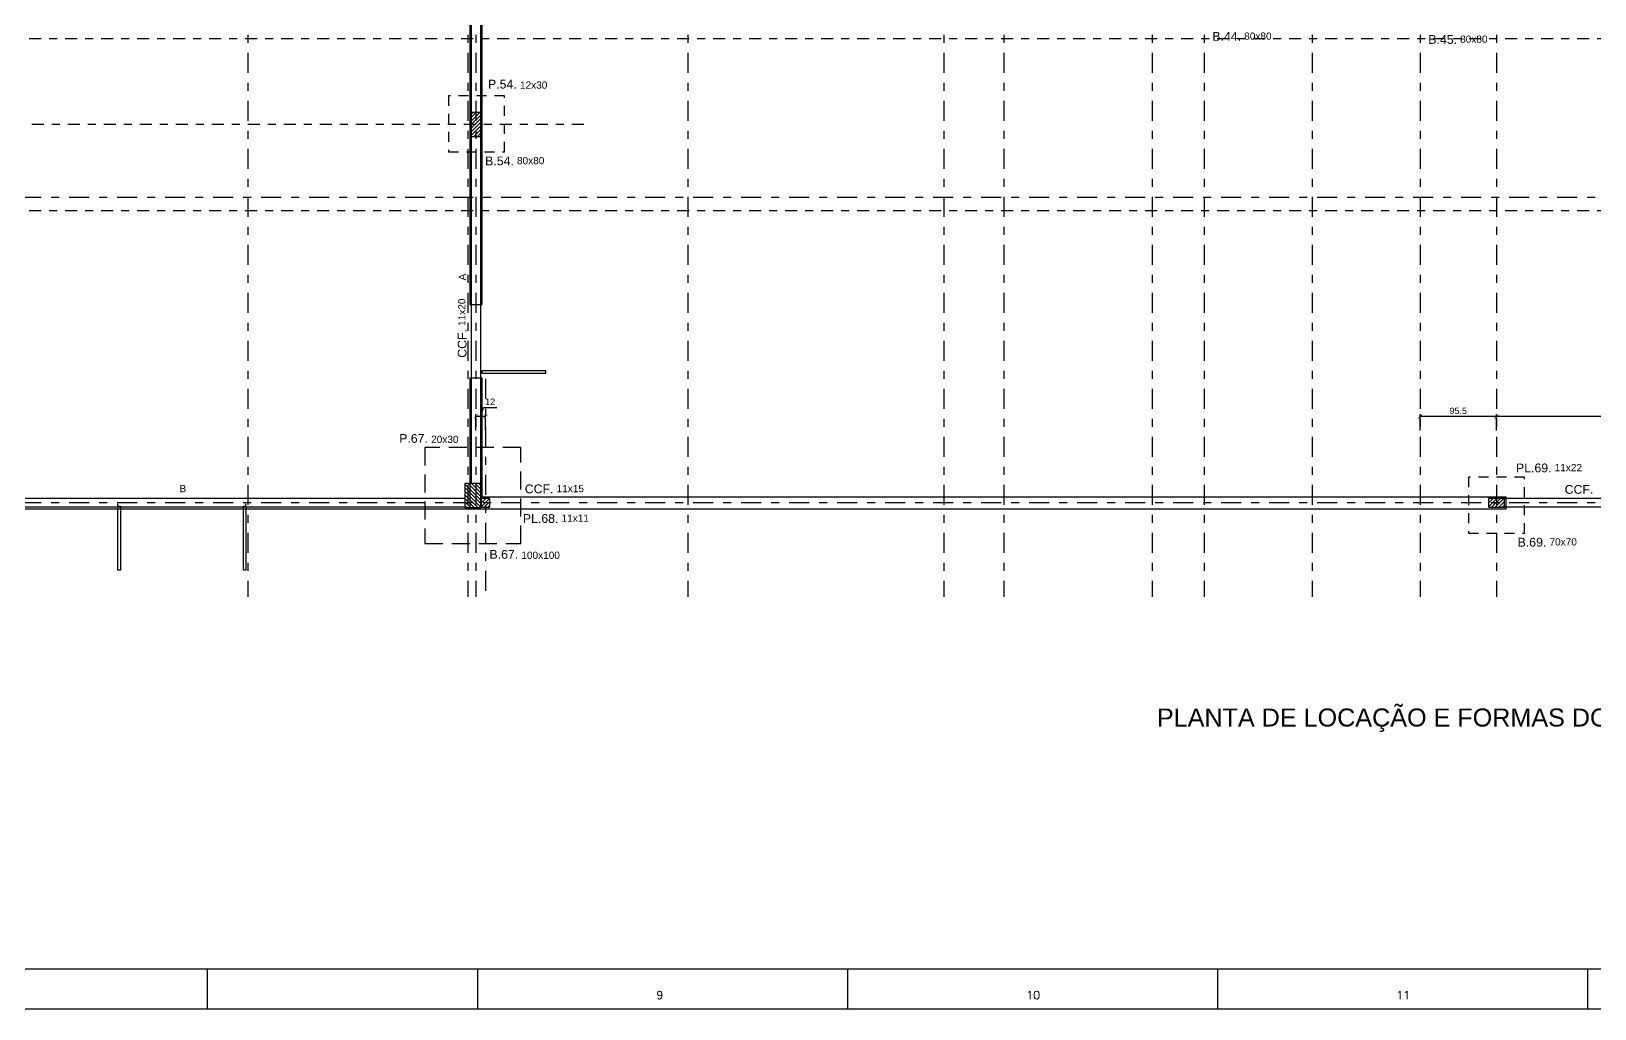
# Model space of a CAD drawing. Header units: millimetres. Extents: x 3659 to 4048, y 1324 to 1399.
# Drawn here: x 3690.73 to 3710.27, y 1360.95 to 1373.17 of the extents above; entities that cross this region are included whole.
import ezdxf
from ezdxf.enums import TextEntityAlignment as Align

# ---------------------------------------------------------------- set-up
doc = ezdxf.new("R2010")
doc.units = ezdxf.units.MM
for name, pattern in [('CENTER', [2, 1.25, -0.25, 0.25, -0.25]), ('DASHDOT', [1, 0.5, -0.25, 0, -0.25]), ('HIDDEN', [0.375, 0.25, -0.125])]:
    doc.linetypes.add(name, pattern=pattern)
for name, color, linetype in [('eixo', 1, 'CENTER'), ('Forma', 2, 'Continuous'), ('Fundação', 2, 'Continuous'), ('Hachura', 1, 'Continuous'), ('MATRIZ', 8, 'Continuous'), ('Moldura', 2, 'Continuous'), ('PILAR', 5, 'Continuous'), ('textcyan', 4, 'Continuous'), ('Textos', 7, 'Continuous')]:
    doc.layers.add(name, color=color, linetype=linetype)
doc.styles.add('maloca 1', font='romans.shx')
doc.styles.add('ROMANS', font='arial.ttf')
doc.dimstyles.new('ESC-50JR', dxfattribs={"dimtxt": 0.1, "dimasz": 0.05, "dimexe": 0.03, "dimexo": 0, "dimgap": 0.03, "dimtad": 1, "dimlfac": 100, "dimdsep": 46, "dimtxsty": 'ROMANS', "dimblk1": 'DOTSMALL', "dimblk2": 'DOTSMALL', "dimsah": 1, "dimcen": 0.09, "dimclrd": 1, "dimclre": 1, "dimclrt": 2, "dimadec": 0, "dimazin": 0, "dimtfac": 1, "dimtdec": 4, "dimtmove": 0, "dimatfit": 3, "dimldrblk": 'DOTSMALL', "dimfxl": 0, "dimtolj": 1, "dimtzin": 0, "dimarcsym": 0})

# ---------------------------------------------------------------- blocks, each defined once
blk = doc.blocks.new('_ArchTick')
at = {"color": 0, "linetype": 'ByBlock', "const_width": 0.15}
blk.add_lwpolyline([(-0.5, -0.5), (0.5, 0.5)], dxfattribs=at)
blk = doc.blocks.new('*D112')
at = {"color": 1, "lineweight": -2, "transparency": 16777216}
for p, q in [((3708.088, 1368.176), (3708.088, 1368.38)), ((3709.043, 1368.176), (3709.043, 1368.38)), ((3709.043, 1368.35), (3708.088, 1368.35))]:
    blk.add_line(p, q, dxfattribs=at)
at = {"layer": 'DEFPOINTS', "color": 0, "transparency": 16777216}
for p in [(3708.088, 1368.35), (3708.088, 1368.176), (3709.043, 1368.176)]:
    blk.add_point(p, dxfattribs=at)
at = {"color": 1, "lineweight": -2, "transparency": 16777216, "xscale": 0.05, "yscale": 0.05, "zscale": 0.05, "rotation": 180}
blk.add_blockref('_ArchTick', (3708.088, 1368.35), dxfattribs=at)
at = {"color": 1, "lineweight": -2, "transparency": 16777216, "xscale": 0.05, "yscale": 0.05, "zscale": 0.05}
blk.add_blockref('_ArchTick', (3709.043, 1368.35), dxfattribs=at)
at = {"color": 2, "transparency": 16777216, "insert": (3708.565, 1368.421), "char_height": 0.08, "attachment_point": 5, "style": 'ROMANS'}
blk.add_mtext('\\A1;95.5', dxfattribs=at)
blk = doc.blocks.new('_DOTSMALL')
at = {"color": 0, "linetype": 'ByBlock', "const_width": 0.5}
blk.add_lwpolyline([(-0.0625, 0, 1), (0.0625, 0, 1)], format="xyb", close=True, dxfattribs=at)
blk = doc.blocks.new('*D114')
at = {"color": 1, "lineweight": -2, "transparency": 16777216}
for p, q in [((3709.043, 1368.176), (3709.043, 1368.38)), ((3712.233, 1368.176), (3712.233, 1368.38)), ((3712.233, 1368.35), (3709.043, 1368.35))]:
    blk.add_line(p, q, dxfattribs=at)
at = {"layer": 'DEFPOINTS', "color": 0, "transparency": 16777216}
for p in [(3709.043, 1368.35), (3709.043, 1368.176), (3712.233, 1368.176)]:
    blk.add_point(p, dxfattribs=at)
at = {"color": 1, "lineweight": -2, "transparency": 16777216, "xscale": 0.05, "yscale": 0.05, "zscale": 0.05, "rotation": 180}
blk.add_blockref('_ArchTick', (3709.043, 1368.35), dxfattribs=at)
at = {"color": 1, "lineweight": -2, "transparency": 16777216, "xscale": 0.05, "yscale": 0.05, "zscale": 0.05}
blk.add_blockref('_ArchTick', (3712.233, 1368.35), dxfattribs=at)
at = {"color": 2, "transparency": 16777216, "insert": (3710.638, 1368.421), "char_height": 0.08, "attachment_point": 5, "style": 'ROMANS'}
blk.add_mtext('\\A1;319', dxfattribs=at)
blk = doc.blocks.new('*D191')
at = {"color": 1, "lineweight": -2, "transparency": 16777216}
for p, q in [((3696.288, 1368.176), (3696.288, 1368.38)), ((3696.348, 1368.35), (3696.382, 1368.465)), ((3696.382, 1368.465), (3696.549, 1368.465)), ((3696.408, 1368.176), (3696.408, 1368.38)), ((3696.408, 1368.35), (3696.288, 1368.35))]:
    blk.add_line(p, q, dxfattribs=at)
at = {"layer": 'DEFPOINTS', "color": 0, "transparency": 16777216}
for p in [(3696.288, 1368.35), (3696.288, 1368.176), (3696.408, 1368.176)]:
    blk.add_point(p, dxfattribs=at)
at = {"color": 1, "lineweight": -2, "transparency": 16777216, "xscale": 0.05, "yscale": 0.05, "zscale": 0.05, "rotation": 180}
blk.add_blockref('_ArchTick', (3696.288, 1368.35), dxfattribs=at)
at = {"color": 1, "lineweight": -2, "transparency": 16777216, "xscale": 0.05, "yscale": 0.05, "zscale": 0.05}
blk.add_blockref('_ArchTick', (3696.408, 1368.35), dxfattribs=at)
at = {"color": 2, "transparency": 16777216, "insert": (3696.465, 1368.535), "char_height": 0.08, "attachment_point": 5, "style": 'ROMANS'}
blk.add_mtext('\\A1;12', dxfattribs=at)

msp = doc.modelspace()

# ---------------------------------------------------------------- hatches: boundary and pattern name
at = {"layer": 'Hachura'}
h = msp.add_hatch(dxfattribs=at)
h.set_pattern_fill('LINE', color=1, scale=0.01, angle=405, style=0)
h.set_pattern_definition([(45, (103.555856, -23.608542), (-0.0224506403, 0.0224506403), [])])
h.paths.add_polyline_path([(3696.227822, 1372.152356), (3696.227822, 1371.852356), (3696.347822, 1371.852356), (3696.347822, 1372.152356)])
h = msp.add_hatch(dxfattribs=at)
h.set_pattern_fill('LINE', color=1, scale=0.01, angle=495, style=0)
h.set_pattern_definition([(135, (5092.445, -2274.077142), (-0.0224506403, -0.0224506403), [])])
h.paths.add_polyline_path([(3696.149698, 1367.512356), (3696.149698, 1367.212356), (3696.349698, 1367.212356), (3696.349698, 1367.512356)])
h = msp.add_hatch(dxfattribs=at)
h.set_pattern_fill('LINE', color=1, scale=0.01, angle=405, style=0)
h.set_pattern_definition([(45, (54.873088, -28.967947), (-0.0224506403, 0.0224506403), [])])
h.paths.add_polyline_path([(3696.462586, 1367.327356), (3696.352586, 1367.327356), (3696.352586, 1367.217356), (3696.462586, 1367.217356)])
h = msp.add_hatch(dxfattribs=at)
h.set_pattern_fill('LINE', color=1, scale=0.01, angle=405, style=0)
h.set_pattern_definition([(45, (67.553324, -28.967947), (-0.0224506403, 0.0224506403), [])])
h.paths.add_polyline_path([(3709.142822, 1367.327356), (3708.942822, 1367.327356), (3708.942822, 1367.217356), (3709.142822, 1367.217356)])

# ---------------------------------------------------------------- linework, layer by layer
at = {"layer": 'eixo', "linetype": 'DASHDOT', "ltscale": 0.5}
for p, q in [((3693.437822, 1386.097356), (3693.437822, 1366.097356)), ((3696.187822, 1386.097356), (3696.187822, 1366.097356)), ((3696.287822, 1386.097356), (3696.287822, 1366.097356)), ((3698.937822, 1386.097356), (3698.937822, 1366.097356)), ((3702.137822, 1386.097356), (3702.137822, 1366.097356)), ((3702.887822, 1386.097356), (3702.887822, 1366.097356)), ((3704.737822, 1386.097356), (3704.737822, 1366.097356)), ((3705.387822, 1386.097356), (3705.387822, 1366.097356)), ((3706.737822, 1386.097356), (3706.737822, 1366.097356)), ((3708.087822, 1386.097356), (3708.087822, 1366.097356)), ((3709.042822, 1386.097356), (3709.042822, 1366.097356)), ((3723.252822, 1371.089056), (3662.040652, 1371.089056)), ((3696.407586, 1368.81982), (3696.407586, 1366.097356)), ((3723.252822, 1367.272356), (3661.937893, 1367.272356))]:
    msp.add_line(p, q, dxfattribs=at)
at = {"layer": 'eixo', "linetype": 'DASHDOT', "ltscale": 0.3}
for p, q in [((3723.252822, 1373.072356), (3662.040652, 1373.072356)), ((3697.634614, 1372.002356), (3662.040652, 1372.002356)), ((3723.252822, 1370.922356), (3662.040652, 1370.922356))]:
    msp.add_line(p, q, dxfattribs=at)
at = {"layer": 'Forma', "linetype": 'Continuous', "ltscale": 0.5}
for p, q in [((3696.232822, 1372.152356), (3696.232822, 1376.482356)), ((3696.342822, 1374.867356), (3696.342822, 1372.152356)), ((3696.232822, 1367.512356), (3696.232822, 1371.852356)), ((3696.342822, 1371.852356), (3696.342822, 1367.512356)), ((3696.149698, 1367.327356), (3688.997822, 1367.327356)), ((3696.149698, 1367.217356), (3688.997822, 1367.217356)), ((3708.942822, 1367.217356), (3709.142822, 1367.217356)), ((3722.282822, 1367.327356), (3709.142822, 1367.327356)), ((3722.282822, 1367.217356), (3709.142822, 1367.217356))]:
    msp.add_line(p, q, dxfattribs=at)
at = {"layer": 'Fundação', "color": 2, "linetype": 'HIDDEN', "ltscale": 0.5}
for points in [[(3695.945321, 1371.657434), (3696.645321, 1371.657434), (3696.645321, 1372.357434), (3695.945321, 1372.357434)], [(3708.692822, 1366.891326), (3709.392822, 1366.891326), (3709.392822, 1367.591326), (3708.692822, 1367.591326)]]:
    msp.add_lwpolyline(points, close=True, dxfattribs=at)
at = {"layer": 'Fundação', "color": 2, "linetype": 'HIDDEN', "ltscale": 0.9}
msp.add_lwpolyline([(3695.649698, 1366.762356), (3696.849698, 1366.762356), (3696.849698, 1367.962356), (3695.649698, 1367.962356)], close=True, dxfattribs=at)
at = {"layer": 'MATRIZ'}
for p, q in [((3696.212822, 1376.797356), (3696.212822, 1369.752356)), ((3696.362822, 1374.847356), (3696.362822, 1369.752356)), ((3696.212822, 1369.752356), (3696.362822, 1369.752356)), ((3696.212822, 1368.832356), (3696.212822, 1367.197356)), ((3696.212822, 1368.832356), (3696.362822, 1368.832356)), ((3697.162822, 1368.922356), (3696.362822, 1368.922356)), ((3696.362822, 1368.922356), (3696.362822, 1368.892356)), ((3696.362822, 1368.892356), (3697.162822, 1368.892356)), ((3696.362822, 1368.832356), (3696.362822, 1367.347356)), ((3697.162822, 1368.892356), (3697.162822, 1368.922356)), ((3691.812822, 1367.22898), (3691.812822, 1367.25898)), ((3691.812822, 1367.22898), (3691.842822, 1367.22898)), ((3691.812822, 1366.42898), (3691.812822, 1367.22898)), ((3691.842822, 1367.22898), (3691.842822, 1366.42898)), ((3693.382822, 1367.22898), (3693.412822, 1367.22898)), ((3693.382822, 1366.42898), (3693.382822, 1367.22898)), ((3693.412822, 1367.22898), (3693.412822, 1367.25898)), ((3693.412822, 1367.22898), (3693.412822, 1366.42898)), ((3696.362822, 1367.347356), (3709.162822, 1367.347356)), ((3709.162822, 1367.197356), (3709.162822, 1367.347356)), ((3689.012822, 1367.197356), (3696.212822, 1367.197356)), ((3696.212822, 1367.197356), (3709.162822, 1367.197356)), ((3691.842822, 1366.42898), (3691.812822, 1366.42898)), ((3693.412822, 1366.42898), (3693.382822, 1366.42898))]:
    msp.add_line(p, q, dxfattribs=at)
at = {"layer": 'Moldura', "color": 1}
for p, q in [((3692.928078, 1361.448453), (3692.928078, 1360.948453)), ((3696.307761, 1361.448453), (3696.307761, 1360.948453)), ((3700.932761, 1361.448453), (3700.932761, 1360.948453)), ((3705.557761, 1361.448453), (3705.557761, 1360.948453)), ((3710.182761, 1361.448453), (3710.182761, 1360.948453))]:
    msp.add_line(p, q, dxfattribs=at)
msp.add_lwpolyline([(3658.932761, 1360.948453), (3733.307761, 1360.948453), (3733.307761, 1390.648453), (3658.932761, 1390.648453)], close=True, dxfattribs=at)
at = {"layer": 'Moldura', "color": 6}
msp.add_lwpolyline([(3660.182761, 1361.448453), (3732.807761, 1361.448453), (3732.807761, 1390.148453), (3660.182761, 1390.148453)], close=True, dxfattribs=at)
at = {"layer": 'PILAR'}
for points in [[(3696.347822, 1371.852356), (3696.347822, 1372.152356), (3696.227822, 1372.152356), (3696.227822, 1371.852356)], [(3696.349698, 1367.512356), (3696.149698, 1367.512356), (3696.149698, 1367.212356), (3696.349698, 1367.212356)], [(3696.352586, 1367.217356), (3696.462586, 1367.217356), (3696.462586, 1367.327356), (3696.352586, 1367.327356)], [(3708.942822, 1367.217356), (3709.142822, 1367.217356), (3709.142822, 1367.327356), (3708.942822, 1367.327356)]]:
    msp.add_lwpolyline(points, close=True, dxfattribs=at)

# ---------------------------------------------------------------- texts
at = {"layer": 'Moldura', "color": 1, "style": 'maloca 1'}
for s, p in [('9', (3698.54274, 1361.069657)), ('10', (3703.16774, 1361.069657)), ('11', (3707.79274, 1361.069657))]:
    msp.add_text(s, height=0.1, dxfattribs=at).set_placement(p)
at = {"layer": 'textcyan', "linetype": 'Continuous', "insert": (3712.640363, 1364.406738), "char_height": 0.225, "attachment_point": 8, "style": 'ROMANS'}
msp.add_mtext('PLANTA DE LOCAÇÃO E FORMAS DOS PILARES,  CINTAS DE FUNDAÇÕES E FUNDAÇÕES EM  BLOCOS', dxfattribs=at)
at = {"layer": 'Textos', "color": 3, "style": 'ROMANS'}
for s, p in [('B.44.', (3705.850918, 1373.046468)), ('B.45.', (3708.550284, 1373.008242)), ('P.54.', (3696.797231, 1372.450106)), ('B.54.', (3696.761016, 1371.490378)), ('P.67.', (3695.686667, 1368.021708)), ('PL.69.', (3709.731647, 1367.653082)), ('CCF.', (3697.255922, 1367.391068)), ('CCF.', (3710.254395, 1367.384704)), ('PL.68.', (3697.318462, 1367.020981)), ('B.69.', (3709.66711, 1366.724271)), ('B.67.', (3696.815497, 1366.572506))]:
    msp.add_text(s, height=0.11, dxfattribs=at).set_placement(p, align=Align.RIGHT)
at = {"layer": 'Textos', "color": 2, "style": 'ROMANS'}
for s, p in [('80x80', (3705.890095, 1373.060395)), ('80x80', (3708.589461, 1373.022169)), ('12x30', (3696.837763, 1372.448593)), ('80x80', (3696.800193, 1371.504305)), ('20x30', (3695.727199, 1368.020194)), ('11x22', (3709.770824, 1367.667009)), ('B', (3692.581501, 1367.404995)), ('11x15', (3697.295099, 1367.404995)), ('11x11', (3697.357639, 1367.034908)), ('70x70', (3709.706287, 1366.738197)), ('100x100', (3696.854674, 1366.571459))]:
    msp.add_text(s, height=0.09, dxfattribs=at).set_placement(p)
for s, p in [('A', (3696.161584, 1370.0518)), ('11x20', (3696.15566, 1369.482642))]:
    msp.add_text(s, height=0.09, rotation=90, dxfattribs=at).set_placement(p)
at = {"layer": 'Textos', "color": 3, "style": 'ROMANS'}
msp.add_text('CCF.', height=0.11, rotation=90, dxfattribs=at).set_placement((3696.169586, 1369.443465), align=Align.RIGHT)

# ---------------------------------------------------------------- dimensions: what is measured, and where the dimension line sits
for base, p1, p2, picture, middle in [((3696.287822, 1368.349713), (3696.407586, 1368.176361), (3696.287822, 1368.176361), '*D191', (3696.412253, 1368.535041)), ((3708.087822, 1368.349713), (3709.042822, 1368.176361), (3708.087822, 1368.176361), '*D112', (3708.565322, 1368.420559)), ((3709.042822, 1368.349713), (3712.232822, 1368.176361), (3709.042822, 1368.176361), '*D114', (3710.637822, 1368.420586))]:
    dim = msp.add_linear_dim(base=base, p1=p1, p2=p2, dimstyle='ESC-50JR', override={"dimtxt": 0.08, "dimdec": 1, "dimblk1": 'ArchTick', "dimblk2": 'ArchTick', "dimtmove": 1, "dimfxl": 0.18})
    dim.commit()
    dim.dimension.update_dxf_attribs({"geometry": picture, "text_midpoint": middle})

doc.saveas('drawing.dxf')
